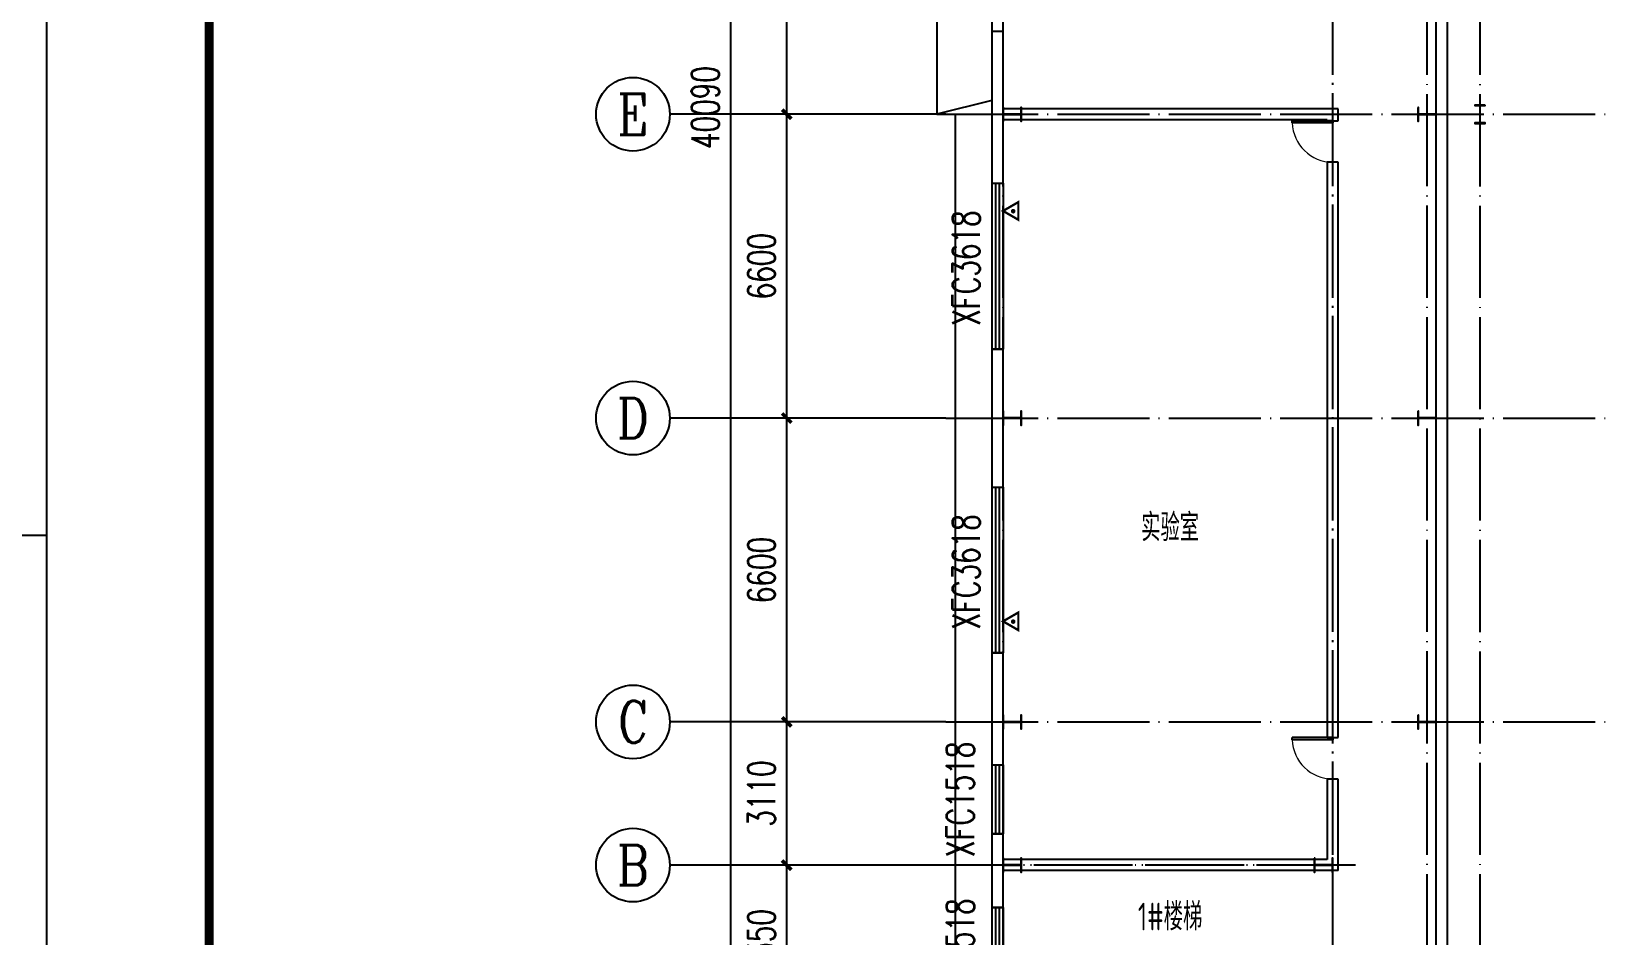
# Model space of a CAD drawing. Extents: x -89996 to 1006241, y -2176 to 440573.
# Drawn here: x 89716 to 123798, y 224204 to 243845 of the extents above; entities that cross this region are included whole.
import ezdxf
from ezdxf.enums import TextEntityAlignment as Align

# ---------------------------------------------------------------- set-up
doc = ezdxf.new("R2010")
doc.units = 0
doc.header["$LTSCALE"] = 1000
doc.header["$MEASUREMENT"] = 0
doc.linetypes.add('DOTE', pattern=[2.42, 2, -0.2, 0.02, -0.2])
for name, color, linetype in [('AXIS', 3, 'Continuous'), ('AXIS_TEXT', 7, 'Continuous'), ('DOTE', 1, 'DOTE'), ('GROUND', 2, 'Continuous'), ('GZ', 50, 'Continuous'), ('PUB_TITLE', 4, 'Continuous'), ('REIN', 1, 'Continuous'), ('STAIR', 2, 'Continuous'), ('TEXT', 7, 'Continuous'), ('WALL', 9, 'Continuous'), ('WINDOW', 4, 'Continuous'), ('WINDOW_TEXT', 7, 'Continuous')]:
    doc.layers.add(name, color=color, linetype=linetype)
doc.styles.add('_TCH_AXIS', font='COMPLEX', dxfattribs={"bigfont": 'GBCBIG'})
doc.styles.add('_TCH_DIM_T3', font='SIMPLEX', dxfattribs={"width": 0.705882, "bigfont": 'GBCBIG'})
doc.styles.add('_TCH_WINDOW', font='SIMPLEX', dxfattribs={"height": 3.5, "bigfont": 'GBCBIG'})
doc.styles.add('COMPLEX', font='COMPLEX')
doc.styles.add('TSSD_Norm', font='tssdeng.shx', dxfattribs={"bigfont": 'hztxt.shx'})
doc.dimstyles.new('_TCH_ARCH&&200', dxfattribs={"dimtxt": 595, "dimasz": 200, "dimexe": 500, "dimexo": 600, "dimgap": 252.5, "dimtad": 1, "dimdec": 0, "dimzin": 0, "dimdsep": 46, "dimtxsty": '_TCH_DIM_T3', "dimblk": 'ARCHTICK', "dimcen": 0.09, "dimclrt": 7, "dimazin": 2, "dimtfac": 1, "dimtdec": 0, "dimtix": 1, "dimtmove": 2, "dimatfit": 3, "dimfxl": 0, "dimtolj": 1, "dimtzin": 0, "dimarcsym": 0})
doc.dimstyles.new('TCH-200-1', dxfattribs={"dimtxt": 595, "dimasz": 200, "dimexe": 500, "dimexo": 600, "dimgap": 252.5, "dimtad": 1, "dimdec": 0, "dimzin": 0, "dimdsep": 46, "dimtxsty": '_TCH_DIM_T3', "dimblk": 'ARCHTICK', "dimcen": 0.09, "dimclrd": 3, "dimclre": 3, "dimclrt": 7, "dimazin": 2, "dimtfac": 1, "dimtdec": 0, "dimtix": 1, "dimtmove": 2, "dimatfit": 3, "dimfxl": 0, "dimtolj": 1, "dimtzin": 0, "dimarcsym": 0})

# ---------------------------------------------------------------- blocks, each defined once
blk = doc.blocks.new('_AXISO')
blk.add_circle((0, 0), 0.5)
at = {"layer": 'AXIS_TEXT', "style": 'COMPLEX', "width": 1.041667}
blk.add_attdef('A', text='', height=0.56, dxfattribs=at).set_placement((-0.25, -0.28), (0.25, -0.28), align=Align.FIT)
blk = doc.blocks.new('_ArchTick')
at = {"color": 0, "linetype": 'ByBlock', "const_width": 0.4}
blk.add_lwpolyline([(-0.5, -0.5), (0.5, 0.5)], dxfattribs=at)
blk = doc.blocks.new('*D3031')
at = {"layer": 'AXIS', "color": 0, "lineweight": -2, "transparency": 16777216}
for p, q in [((-360, 4590), (-3718, 4590)), ((-3218, 1240), (-3218, 4590)), ((-360, 1240), (-3718, 1240))]:
    blk.add_line(p, q, dxfattribs=at)
at = {"layer": 'Defpoints', "color": 0, "transparency": 16777216}
for p in [(-3218, 4590), (240, 4590), (240, 1240)]:
    blk.add_point(p, dxfattribs=at)
at = {"layer": 'AXIS', "color": 0, "lineweight": -2, "transparency": 16777216, "xscale": 200, "yscale": 200, "zscale": 200}
for p, rotation in [((-3218, 4590), 90), ((-3218, 1240), 270)]:
    blk.add_blockref('_ArchTick', p, dxfattribs=dict(at, rotation=rotation))
at = {"layer": 'AXIS', "color": 7, "transparency": 16777216, "insert": (-3768, 2915), "char_height": 595, "attachment_point": 5, "rotation": 90, "style": '_TCH_DIM_T3'}
blk.add_mtext('\\A1;3350', dxfattribs=at)
blk = doc.blocks.new('*D3032')
at = {"layer": 'AXIS', "color": 0, "lineweight": -2, "transparency": 16777216}
for p, q in [((-360, 7700), (-3718, 7700)), ((-3218, 4590), (-3218, 7700)), ((-360, 4590), (-3718, 4590))]:
    blk.add_line(p, q, dxfattribs=at)
at = {"layer": 'Defpoints', "color": 0, "transparency": 16777216}
for p in [(-3218, 7700), (240, 7700), (240, 4590)]:
    blk.add_point(p, dxfattribs=at)
at = {"layer": 'AXIS', "color": 0, "lineweight": -2, "transparency": 16777216, "xscale": 200, "yscale": 200, "zscale": 200}
for p, rotation in [((-3218, 7700), 90), ((-3218, 4590), 270)]:
    blk.add_blockref('_ArchTick', p, dxfattribs=dict(at, rotation=rotation))
at = {"layer": 'AXIS', "color": 7, "transparency": 16777216, "insert": (-3768, 6145), "char_height": 595, "attachment_point": 5, "rotation": 90, "style": '_TCH_DIM_T3'}
blk.add_mtext('\\A1;3110', dxfattribs=at)
blk = doc.blocks.new('*D3033')
at = {"layer": 'AXIS', "color": 0, "lineweight": -2, "transparency": 16777216}
for p, q in [((-360, 14300), (-3718, 14300)), ((-3218, 7700), (-3218, 14300)), ((-360, 7700), (-3718, 7700))]:
    blk.add_line(p, q, dxfattribs=at)
at = {"layer": 'Defpoints', "color": 0, "transparency": 16777216}
for p in [(-3218, 14300), (240, 14300), (240, 7700)]:
    blk.add_point(p, dxfattribs=at)
at = {"layer": 'AXIS', "color": 0, "lineweight": -2, "transparency": 16777216, "xscale": 200, "yscale": 200, "zscale": 200}
for p, rotation in [((-3218, 14300), 90), ((-3218, 7700), 270)]:
    blk.add_blockref('_ArchTick', p, dxfattribs=dict(at, rotation=rotation))
at = {"layer": 'AXIS', "color": 7, "transparency": 16777216, "insert": (-3768, 11000), "char_height": 595, "attachment_point": 5, "rotation": 90, "style": '_TCH_DIM_T3'}
blk.add_mtext('\\A1;6600', dxfattribs=at)
blk = doc.blocks.new('*D3034')
at = {"layer": 'AXIS', "color": 0, "lineweight": -2, "transparency": 16777216}
for p, q in [((-360, 20900), (-3718, 20900)), ((-3218, 14300), (-3218, 20900)), ((-360, 14300), (-3718, 14300))]:
    blk.add_line(p, q, dxfattribs=at)
at = {"layer": 'Defpoints', "color": 0, "transparency": 16777216}
for p in [(-3218, 20900), (240, 20900), (240, 14300)]:
    blk.add_point(p, dxfattribs=at)
at = {"layer": 'AXIS', "color": 0, "lineweight": -2, "transparency": 16777216, "xscale": 200, "yscale": 200, "zscale": 200}
for p, rotation in [((-3218, 20900), 90), ((-3218, 14300), 270)]:
    blk.add_blockref('_ArchTick', p, dxfattribs=dict(at, rotation=rotation))
at = {"layer": 'AXIS', "color": 7, "transparency": 16777216, "insert": (-3768, 17600), "char_height": 595, "attachment_point": 5, "rotation": 90, "style": '_TCH_DIM_T3'}
blk.add_mtext('\\A1;6600', dxfattribs=at)
blk = doc.blocks.new('*D3035')
at = {"layer": 'AXIS', "color": 0, "lineweight": -2, "transparency": 16777216}
for p, q in [((-360, 27500), (-3718, 27500)), ((-3218, 20900), (-3218, 27500)), ((-360, 20900), (-3718, 20900))]:
    blk.add_line(p, q, dxfattribs=at)
at = {"layer": 'Defpoints', "color": 0, "transparency": 16777216}
for p in [(-3218, 27500), (240, 27500), (240, 20900)]:
    blk.add_point(p, dxfattribs=at)
at = {"layer": 'AXIS', "color": 0, "lineweight": -2, "transparency": 16777216, "xscale": 200, "yscale": 200, "zscale": 200}
for p, rotation in [((-3218, 27500), 90), ((-3218, 20900), 270)]:
    blk.add_blockref('_ArchTick', p, dxfattribs=dict(at, rotation=rotation))
at = {"layer": 'AXIS', "color": 7, "transparency": 16777216, "insert": (-3768, 24200), "char_height": 595, "attachment_point": 5, "rotation": 90, "style": '_TCH_DIM_T3'}
blk.add_mtext('\\A1;6600', dxfattribs=at)
blk = doc.blocks.new('*D32')
at = {"layer": 'Defpoints', "color": 0, "transparency": 16777216}
for p in [(110819, 262235), (104903, 222145), (110819, 222145)]:
    blk.add_point(p, dxfattribs=at)
at = {"layer": 'WALL', "color": 3, "lineweight": -2, "transparency": 16777216}
for p, q in [((110219, 262235), (104403, 262235)), ((104903, 262235), (104903, 222145)), ((110219, 222145), (104403, 222145))]:
    blk.add_line(p, q, dxfattribs=at)
at = {"layer": 'WALL', "color": 3, "lineweight": -2, "transparency": 16777216, "xscale": 200, "yscale": 200, "zscale": 200}
for p, rotation in [((104903, 262235), 90), ((104903, 222145), 270)]:
    blk.add_blockref('_ArchTick', p, dxfattribs=dict(at, rotation=rotation))
at = {"layer": 'WALL', "color": 7, "transparency": 16777216, "insert": (104353, 242190), "char_height": 595, "attachment_point": 5, "rotation": 90, "style": '_TCH_DIM_T3'}
blk.add_mtext('\\A1;40090', dxfattribs=at)
blk = doc.blocks.new('$TCHSYS$WIN2D')
for p, q in [((-0.5, 0.5), (0.5, 0.5)), ((-0.5, 0.5), (-0.5, -0.5)), ((0.5, 0.5), (0.5, -0.5)), ((0.5, 0.1667), (-0.5, 0.1667)), ((0.5, -0.1667), (-0.5, -0.1667)), ((-0.5, -0.5), (0.5, -0.5))]:
    blk.add_line(p, q)
blk = doc.blocks.new('$DorLib2D$00000001')
for p, q in [((0.45, 0.975), (0.5, 0.975)), ((0.45, 0), (0.45, 0.975)), ((0.5, 0), (0.5, 0.975)), ((0.5, 0), (0.45, 0))]:
    blk.add_line(p, q)
at = {"lineweight": 13}
blk.add_arc((0.475, 0), 0.975, 91.4693, 180, dxfattribs=at)
blk = doc.blocks.new('A$C3A647AB8')
at = {"layer": 'AXIS'}
for p, q in [((240, 20900), (-5757.4, 20900)), ((240, 14300), (-5757.4, 14300)), ((240, 7700), (-5757.4, 7700)), ((240, 4590), (-5757.4, 4590))]:
    blk.add_line(p, q, dxfattribs=at)
at = {"layer": 'DOTE'}
for p, q in [((1480, -26.8), (1480, 41826.8)), ((8640.2, -24.6), (8640.2, 41826.8)), ((10690.2, -24.6), (10690.2, 41826.8)), ((11840, -26.8), (11840, 41826.8)), ((240, 20900), (91240, 20900)), ((240, 14300), (91240, 14300)), ((240, 7700), (91240, 7700)), ((8986.5, 4590), (240, 4590))]:
    blk.add_line(p, q, dxfattribs=at)
at = {"layer": 'GZ'}
for points in [[(1480, 21050), (1480, 20750), (1490, 20750), (1490, 20893.2), (1495, 20897), (1865.3, 20897), (1870, 20893.2), (1870, 20750), (1880, 20750), (1880, 21050), (1870, 21050), (1870, 20907), (1865.5, 20903), (1495, 20903), (1490, 20907), (1490, 21050), (1480, 21050)], [(10490, 21050), (10490, 20750), (10500, 20750), (10500, 20893.2), (10505, 20897), (10875.3, 20897), (10880, 20893.2), (10880, 20750), (10890, 20750), (10890, 21050), (10880, 21050), (10880, 20907), (10875.5, 20903), (10505, 20903), (10500, 20907), (10500, 21050), (10490, 21050)], [(11950, 21100.3), (11730, 21100.3), (11730, 21090.3), (11833.1, 21090.3), (11837, 21085.3), (11837, 20714.9), (11833.1, 20710.3), (11730, 20710.3), (11730, 20700.3), (11950, 20700.3), (11950, 20710.3), (11847, 20710.3), (11843, 20714.7), (11843, 21085.3), (11847, 21090.3), (11950, 21090.3), (11950, 21100.3)], [(1480, 14450), (1480, 14150), (1490, 14150), (1490, 14293.2), (1495, 14297), (1865.3, 14297), (1870, 14293.2), (1870, 14150), (1880, 14150), (1880, 14450), (1870, 14450), (1870, 14307), (1865.5, 14303), (1495, 14303), (1490, 14307), (1490, 14450), (1480, 14450)], [(10490, 14450), (10490, 14150), (10500, 14150), (10500, 14293.2), (10505, 14297), (10875.3, 14297), (10880, 14293.2), (10880, 14150), (10890, 14150), (10890, 14450), (10880, 14450), (10880, 14307), (10875.5, 14303), (10505, 14303), (10500, 14307), (10500, 14450), (10490, 14450)], [(1480, 7850), (1480, 7550), (1490, 7550), (1490, 7693.2), (1495, 7697), (1865.3, 7697), (1870, 7693.2), (1870, 7550), (1880, 7550), (1880, 7850), (1870, 7850), (1870, 7707), (1865.5, 7703), (1495, 7703), (1490, 7707), (1490, 7850), (1480, 7850)], [(10490, 7850), (10490, 7550), (10500, 7550), (10500, 7693.2), (10505, 7697), (10875.3, 7697), (10880, 7693.2), (10880, 7550), (10890, 7550), (10890, 7850), (10880, 7850), (10880, 7707), (10875.5, 7703), (10505, 7703), (10500, 7707), (10500, 7850), (10490, 7850)], [(1480, 4740), (1480, 4440), (1490, 4440), (1490, 4583.2), (1495, 4587), (1865.3, 4587), (1870, 4583.2), (1870, 4440), (1880, 4440), (1880, 4740), (1870, 4740), (1870, 4597), (1865.5, 4593), (1495, 4593), (1490, 4597), (1490, 4740), (1480, 4740)], [(8240.2, 4740), (8240.2, 4440), (8250.2, 4440), (8250.2, 4583.2), (8255.2, 4587), (8625.5, 4587), (8630.2, 4583.2), (8630.2, 4440), (8640.2, 4440), (8640.2, 4740), (8630.2, 4740), (8630.2, 4597), (8625.7, 4593), (8255.2, 4593), (8250.2, 4597), (8250.2, 4740), (8240.2, 4740)]]:
    blk.add_lwpolyline(points, close=True, dxfattribs=at)
at = {"layer": 'AXIS'}
ref = blk.add_blockref('_AXISO', (-6557.4, 20900), dxfattribs=dict(at, xscale=1600, yscale=1600, zscale=1600))
ref.add_attrib('A', 'E', dxfattribs={"layer": 'AXIS_TEXT', "height": 890.9, "style": '_TCH_AXIS'}).set_placement((-6896.8, 20454.6), (-6218, 20454.6), align=Align.FIT)
ref = blk.add_blockref('_AXISO', (-6557.4, 14300), dxfattribs=dict(at, xscale=1600, yscale=1600, zscale=1600))
ref.add_attrib('A', 'D', dxfattribs={"layer": 'AXIS_TEXT', "height": 870.5, "style": '_TCH_AXIS'}).set_placement((-6909.8, 13864.7), (-6205.1, 13864.7), align=Align.FIT)
ref = blk.add_blockref('_AXISO', (-6557.4, 7700), dxfattribs=dict(at, xscale=1600, yscale=1600, zscale=1600))
ref.add_attrib('A', 'C', dxfattribs={"layer": 'AXIS_TEXT', "height": 911.4, "style": '_TCH_AXIS'}).set_placement((-6882.9, 7244.3), (-6231.9, 7244.3), align=Align.FIT)
ref = blk.add_blockref('_AXISO', (-6557.4, 4590), dxfattribs=dict(at, xscale=1600, yscale=1600, zscale=1600))
ref.add_attrib('A', 'B', dxfattribs={"layer": 'AXIS_TEXT', "height": 870.5, "style": '_TCH_AXIS'}).set_placement((-6909.8, 4154.7), (-6205.1, 4154.7), align=Align.FIT)
for p1, p2, picture, middle in [((240, 20900), (240, 27500), '*D3035', (-3768.2, 24200)), ((240, 14300), (240, 20900), '*D3034', (-3768.2, 17600)), ((240, 7700), (240, 14300), '*D3033', (-3768.2, 11000)), ((240, 4590), (240, 7700), '*D3032', (-3768.2, 6145)), ((240, 1240), (240, 4590), '*D3031', (-3768.2, 2915))]:
    dim = blk.add_aligned_dim(p1=p1, p2=p2, distance=3458.2, dimstyle='_TCH_ARCH&&200', dxfattribs=at)
    dim.commit()
    dim.dimension.update_dxf_attribs({"geometry": picture, "text_midpoint": middle})

msp = doc.modelspace()

# ---------------------------------------------------------------- linework, layer by layer
at = {"layer": 'DOTE'}
for p, q in [((117979.04, 221145.09), (117979.04, 258545.09)), ((118473.79, 225735.09), (109436.34, 225735.09))]:
    msp.add_line(p, q, dxfattribs=at)
at = {"layer": 'GROUND'}
for p, q in [((109779.04, 242045.09), (109779.04, 221345.09)), ((110579.04, 242045.09), (110579.04, 222145.09))]:
    msp.add_line(p, q, dxfattribs=at)
at = {"layer": 'PUB_TITLE'}
for points in [[(30578.4, 232896.12), (30578.4, 274896.12), (90043.05, 274896.12), (90043.05, 232896.12)], [(90043.05, 190896.12), (238643.05, 190896.12), (238643.05, 274896.12), (90043.05, 274896.12)]]:
    msp.add_lwpolyline(points, close=True, dxfattribs=at)
at = {"layer": 'PUB_TITLE', "const_width": 200}
msp.add_lwpolyline([(93578.4, 192310.26), (93578.4, 273481.97), (237228.91, 273481.97), (237228.91, 192310.26)], close=True, dxfattribs=at)
at = {"layer": 'REIN', "const_width": 50}
for points in [[(110819.04, 239945.02), (111151.15, 240136.77), (111151.15, 239753.28)], [(110819.04, 231031.08), (111151.15, 231222.82), (111151.15, 230839.33)]]:
    msp.add_lwpolyline(points, close=True, dxfattribs=at)
for points in [[(111039.37, 239963.75, -1), (111039.37, 239913.75, -1)], [(111039.37, 231049.8, -1), (111039.37, 230999.8, -1)]]:
    msp.add_lwpolyline(points, format="xyb", close=True, dxfattribs=at)
at = {"layer": 'STAIR'}
for p, q in [((109379.04, 248645.09), (109379.04, 242045.09)), ((110579.04, 248645.09), (110579.04, 242045.09)), ((110579.04, 242345.09), (109379.04, 242045.09)), ((109379.04, 242045.09), (110579.04, 242045.09))]:
    msp.add_line(p, q, dxfattribs=at)
at = {"layer": 'WALL'}
for p, q in [((120229.04, 222385.09), (120229.04, 259821.09)), ((120469.04, 222385.09), (120469.04, 259941.09)), ((110819.04, 243845.09), (110579.04, 243845.09)), ((110579.04, 243845.09), (110579.04, 240545.09)), ((110819.04, 240545.09), (110819.04, 243845.09)), ((118099.04, 242165.09), (110819.04, 242165.09)), ((110819.04, 241925.09), (110819.04, 242165.09)), ((118099.04, 241905.09), (118099.04, 242165.09)), ((117859.04, 241925.09), (110819.04, 241925.09)), ((117859.04, 241925.09), (117859.04, 241905.09)), ((117859.04, 241905.09), (118099.04, 241905.09)), ((118099.04, 241005.09), (117859.04, 241005.09)), ((117859.04, 241005.09), (117859.04, 228505.09)), ((118099.04, 228505.09), (118099.04, 241005.09)), ((110579.04, 240545.09), (110819.04, 240545.09)), ((110819.04, 236945.09), (110579.04, 236945.09)), ((110579.04, 236945.09), (110579.04, 233945.09)), ((110819.04, 233945.09), (110819.04, 236945.09)), ((110579.04, 233945.09), (110819.04, 233945.09)), ((110819.04, 230345.09), (110579.04, 230345.09)), ((110579.04, 230345.09), (110579.04, 227915.09)), ((110819.04, 227915.09), (110819.04, 230345.09)), ((117859.04, 228505.09), (118099.04, 228505.09)), ((110579.04, 227915.09), (110819.04, 227915.09)), ((118099.04, 227605.09), (117859.04, 227605.09)), ((117859.04, 227605.09), (117859.04, 225855.09)), ((118099.04, 225615.09), (118099.04, 227605.09)), ((110819.04, 226415.09), (110579.04, 226415.09)), ((110579.04, 226415.09), (110579.04, 224815.09)), ((110819.04, 224815.09), (110819.04, 226415.09)), ((117859.04, 225855.09), (110819.04, 225855.09)), ((110819.04, 225615.09), (110819.04, 225855.09)), ((118099.04, 225615.09), (110819.04, 225615.09)), ((110579.04, 224815.09), (110819.04, 224815.09))]:
    msp.add_line(p, q, dxfattribs=at)

# ---------------------------------------------------------------- block references
msp.add_blockref('A$C3A647AB8', (109339.05, 221145.09), dxfattribs=at)
at = {"layer": 'WINDOW', "xscale": 900, "yscale": 900, "zscale": 900, "rotation": 89.99999999999878}
for p in [(117979.04, 241455.09), (117979.04, 228055.09)]:
    msp.add_blockref('$DorLib2D$00000001', p, dxfattribs=at)
at = {"layer": 'WINDOW'}
ref = msp.add_blockref('$TCHSYS$WIN2D', (110699.04, 238745.09), dxfattribs=dict(at, xscale=-3600, yscale=240, zscale=-3600, rotation=90))
ref.add_attrib('A', 'XFC3618', (110316.54, 237455.09), dxfattribs={"layer": 'WINDOW_TEXT', "height": 595, "rotation": 90, "style": '_TCH_WINDOW', "width": 0.705882})
ref = msp.add_blockref('$TCHSYS$WIN2D', (110699.04, 232145.09), dxfattribs=dict(at, xscale=-3600, yscale=240, zscale=-3600, rotation=90))
ref.add_attrib('A', 'XFC3618', (110316.54, 230855.09), dxfattribs={"layer": 'WINDOW_TEXT', "height": 595, "rotation": 90, "style": '_TCH_WINDOW', "width": 0.705882})
ref = msp.add_blockref('$TCHSYS$WIN2D', (110699.04, 227165.09), dxfattribs=dict(at, xscale=-1500, yscale=240, zscale=-1500, rotation=90))
ref.add_attrib('A', 'XFC1518', (110189.04, 225915.09), dxfattribs={"layer": 'WINDOW_TEXT', "height": 595, "rotation": 90, "style": '_TCH_WINDOW', "width": 0.705882})
ref = msp.add_blockref('$TCHSYS$WIN2D', (110699.04, 224065.09), dxfattribs=dict(at, xscale=-1500, yscale=-240, zscale=-1500, rotation=90))
ref.add_attrib('A', 'C1518', (110189.04, 223195.09), dxfattribs={"layer": 'WINDOW_TEXT', "height": 595, "rotation": 90, "style": '_TCH_WINDOW', "width": 0.705882})

# ---------------------------------------------------------------- texts
at = {"layer": 'TEXT', "style": 'TSSD_Norm', "width": 0.7}
for s, p in [('实验室', (114447.95, 233069.26)), ('1#楼梯', (114447.95, 224616.88))]:
    msp.add_text(s, height=600, dxfattribs=at).set_placement(p, align=Align.MIDDLE_CENTER)

# ---------------------------------------------------------------- dimensions: what is measured, and where the dimension line sits
at = {"layer": 'WALL'}
dim = msp.add_linear_dim(base=(104902.73, 222145.09), p1=(110819.04, 262235.09), p2=(110819.04, 222145.09), angle=90, dimstyle='TCH-200-1', dxfattribs=at)
dim.commit()
dim.dimension.update_dxf_attribs({"geometry": '*D32', "text_midpoint": (104352.73, 242190.09)})

doc.saveas('drawing.dxf')
